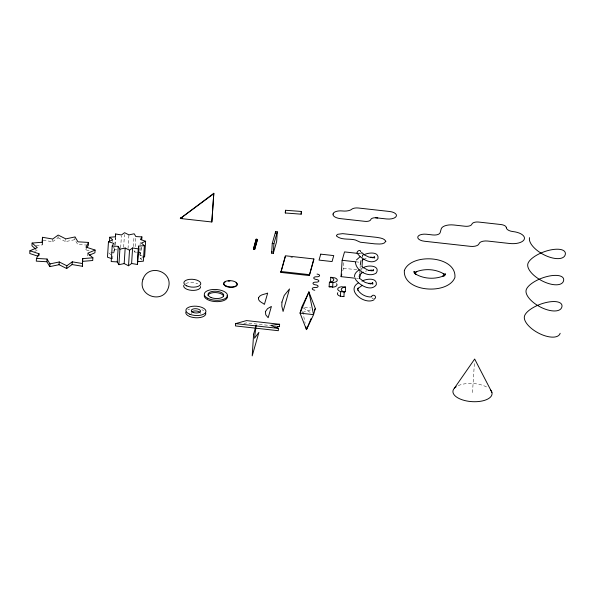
<?xml version="1.0" encoding="UTF-8"?>
<svg xmlns="http://www.w3.org/2000/svg" width="595" height="595" viewBox="0 0 595 595"><rect width="100%" height="100%" fill="white"/><g stroke="black" fill="none" stroke-linecap="round" stroke-linejoin="round"><path stroke-width="0.45" stroke-dasharray="2.98 2.23" d="M36.198 245.43L42.148 244.947L42.193 243.303M111.087 254.883L108.721 252.808L114.538 252.332L114.85 245.869M42.148 244.947L42.319 242.225M43.145 240.164L52.568 241.741L52.747 239.019M52.568 241.741L57.998 237.784L58.169 235.062M87.502 245.103L77.774 244.545L74.866 239.659L65.614 241.6L65.792 238.878M74.866 239.659L75.044 236.936M89.116 250.889L85.799 249.803L85.918 247.989M87.539 255.954L87.658 254.139M112.567 241.689L112.686 239.859M112.671 258.914L112.961 254.34M113.02 253.425L113.437 247.022M114.909 244.954L115.385 237.636M114.538 252.332L114.954 245.928M115.013 245.014L115.542 236.78M120.659 247.758L121.425 235.873M123.634 247.334L124.459 234.527M128.037 248.591L128.922 234.876M133.369 246.575L134.016 236.513M136.575 252.198L134.849 252.101L134.968 250.272M135.206 246.613L135.734 238.387M142.889 256.229L139.423 255.099L139.661 251.44M139.721 250.525L140.308 241.377M142.183 260.164L140.413 258.602L141.179 246.717M139.423 255.099L140.896 252.444L141.246 246.962M342.75 270.777L343.464 268.263L343.88 261.904M359.744 273.239L360.213 265.965M361.775 270.301L361.894 268.479M362.6 257.575L362.772 254.853M472.497 392.574L474.49 361.76M362.117 256.46L362.593 254.786M358.346 276.385L358.54 275.983M85.799 249.803L86.662 248.249M359.938 269.431L361.492 268.576M34.666 251.402L37.128 250.346M140.413 258.602L142.093 257.88M364.839 258.773L366.275 258.171M302.602 312.353L311.088 309.742M365.434 271.275L366.929 270.822M243.846 323.598L246.36 322.892L270.264 325.554M137.438 252.25L140.896 252.444M359.172 253.537L362.831 253.946M355.87 261.822L359.536 262.231M290.829 257.3L292.658 257.501M343.464 268.263L357.201 269.788M356.643 278.386L358.48 278.586M304.521 307.243L310.828 307.942M114.619 249.521L117.133 249.945M57.998 237.784L65.614 241.6M303.286 307.898L311.363 313.193M134.016 250.711L134.849 252.101M302.743 311.483L305.168 323.293M185.7 283.562A8.471 3.927 3.7 0 1 197.629 283.748M373.452 298.876A2.001 1.77 31.9 0 1 371.853 297.693M359.774 252.979A2.001 1.287 -35.5 0 1 359.343 253.277M187.812 309.876A10.048 4.656 3.7 0 1 189.656 309.11M201.869 309.72A10.048 4.656 3.7 0 1 203.721 310.672M191.516 313.721A4.626 2.142 3.7 0 1 191.203 313.163M200.351 313.067A4.626 2.142 3.7 0 1 200.351 313.625M458.276 385.605A19.605 9.081 3.7 0 1 488.012 387.814"/><path stroke-width="0.89" d="M373.318 270.152L373.318 269.669L372.931 270.926L373.541 270.249L371.525 270.844L368.03 270.16L362.124 266.865M285.303 212.98L285.503 210.273L301.375 211.456L301.286 213.025L301.182 214.17L285.31 212.995L285.511 210.288M301.174 214.163L301.241 212.958M301.382 211.463L301.315 212.668M354.568 276.831C354.122 273.722 356.844 271.417 359.164 269.862M355.46 262.254C355.87 270.889 369.264 278.259 376.367 272.904C380.659 265.028 366.803 264.73 362.794 268.033M42.215 242.485L42.461 237.301L52.747 239.019L58.169 235.062L65.792 238.878L75.044 236.936L77.952 241.823L88.558 242.425L88.38 245.147L87.093 247.475M42.461 237.301L42.319 242.225L32.123 243.058L31.944 245.78L35.834 249.201M46.886 261.748L36.288 261.146L36.459 258.423L47.065 259.026L46.886 261.748L49.801 266.634L59.054 264.693L66.67 268.516L72.092 264.552L82.385 266.27L82.698 258.624L92.894 257.791L92.723 260.513L82.519 261.354M82.385 266.27L82.698 258.624M141.722 239.644L141.9 236.899L135.853 236.557L134.195 233.768L128.922 234.876L124.578 232.697L121.484 234.958L115.623 233.976L115.542 236.78L109.733 237.256L109.435 241.83M117.245 261.904L111.198 261.562L112.202 246.018L118.249 246.36L117.245 261.904L118.903 264.693L124.177 263.585L128.52 265.764L131.607 263.503L137.475 264.485L138.561 246.137L144.369 245.661L143.365 261.205L137.549 261.681M137.475 264.485L138.561 246.137M32.123 243.058L37.306 247.624L29.929 250.785L29.75 253.507L38.035 256.222M38.92 255.59L39.039 253.768L29.929 250.785M49.801 266.634L49.973 263.912L47.065 259.026M59.054 264.693L59.232 261.971L49.973 263.912M66.67 268.516L66.848 265.787L72.27 261.83L82.556 263.548M72.092 264.552L72.27 261.83M88.558 242.425L85.977 247.081L95.096 250.064L94.917 252.786L89.176 255.248M109.733 237.256L112.686 239.859L108.476 241.667L107.472 257.211L111.8 258.632M115.445 236.721L115.623 233.976M118.903 264.693L119.907 249.149L118.249 246.36M124.177 263.585L125.181 248.041L119.907 249.149M128.52 265.764L129.524 250.22L132.611 247.959L138.479 248.941M131.607 263.503L132.611 247.959M141.9 236.899L140.427 239.554L145.626 241.25L144.615 256.795L142.934 257.523M211.835 221.987L213.813 193.271L180.307 218.484L211.835 221.987L213.813 193.271M279.613 324.268L246.508 320.586L235.62 323.628L235.471 325.934L278.296 330.701L278.445 328.388L270.747 325.413L279.613 324.268L279.464 326.573L275.031 327.146M253.433 249.156L256.214 239.13L257.471 239.592L254.712 249.298L253.433 249.156L256.214 239.13M254.712 249.298L257.494 239.272M271.625 253.135L272.25 243.474L275.611 231.641L277.277 231.827L276.653 241.481L273.291 253.321L271.625 253.135L272.108 251.44M273.291 253.321L273.916 243.66L277.277 231.827M275.5 233.396L275.611 231.641M280.855 272.398L285.377 255.776L313.833 258.944L313.773 259.851L309.311 275.567L280.855 272.398L285.317 256.683M309.311 275.567L313.833 258.944M336.577 283.718A5.883 2.722 3.7 0 1 333.408 287.125L329.117 286.79L329.414 282.179L330.18 282.119A5.883 2.722 3.7 0 0 331.497 277.501L330.805 277.285L330.508 281.889L331.192 282.112M332.642 287.184L332.94 282.573L333.713 282.513A5.883 2.722 3.7 0 0 335.022 277.895L330.805 277.285M355.728 278.282L341.084 276.653L342.14 260.298L344.527 251.908L358.257 253.433M345.606 287.095L344.832 287.154A5.883 2.722 3.7 0 0 343.523 291.773L344.215 291.996L343.91 296.608L340.385 296.213L340.682 291.602L339.99 291.379A5.883 2.722 3.7 0 1 341.307 286.76L345.606 287.095L345.308 291.706L344.535 291.766M359.685 274.146L359.395 278.691L361.061 272.815M360.272 265.058L360.927 260.655M362.013 266.664L362.481 259.398M414.537 273.715L414.752 271.885L414.499 273.068M444.748 274.176L444.532 275.998L445.38 273.767L444.093 275.53L444.911 274.771L442.531 276.348L443.409 275.983C434.417 279.576 423.521 278.899 415.213 273.834L416.069 274.332L414.098 272.428L414.834 273.298L413.979 271.372L414.432 272.503M506.345 227.699L506.3 227.342A6.3 2.916 3.7 0 0 500.871 224.523L478.707 222.061A6.091 2.826 3.7 0 0 471.887 224.151A6.091 2.826 3.7 0 1 465.074 226.249L453.881 224.999A11.305 5.236 3.7 0 0 441.222 228.882L440.136 232.719A6.5 3.012 3.7 0 1 432.863 234.958L426.429 234.237A7.72 3.577 3.7 0 0 417.794 236.892A7.72 3.577 3.7 0 0 424.443 241.243L470.414 246.352A7.72 3.577 3.7 0 0 479.049 243.705A7.72 3.577 3.7 0 1 487.684 241.049L509.67 243.496A13.135 6.084 3.7 0 0 524.366 238.989A13.135 6.084 3.7 0 0 513.054 231.581A7.72 3.577 3.7 0 1 506.345 227.699L506.323 227.535M333.007 214.126L333.155 213.605M315.328 308.441L313.572 314.636L306.47 329.652L300.051 313.134L301.814 306.938L308.909 291.989L315.328 308.441L314.621 310.136M341.084 276.653L341.798 274.131M311.081 318.623L306.47 329.652L305.912 326.923M36.459 258.423L39.039 253.768M112.202 246.018L113.675 243.362L108.476 241.667M454.402 388.185L474.669 359.038L491.901 392.358M414.336 273.529L416.753 271.536L415.875 271.9C424.867 268.308 435.763 268.992 444.071 274.05L443.215 273.551L444.524 274.823M356.442 259.955L359.997 256.802M180.307 218.484L213.657 193.829M358.354 282.937C345.331 290.583 365.226 305.503 374.166 299.687M362.184 260.149L364.118 259.078M361.321 273.254L363.27 272.175M362.407 285.258L358.004 288.449L358.197 288.084L357.662 289.111L357.751 288.672L358.168 290.583L358.004 290.241C360.689 294.228 365.263 296.689 370.097 296.987L371.154 296.823M95.096 250.064L87.718 253.232L92.894 257.791M145.626 241.25L141.417 243.058L144.369 245.661M363.634 254.965C367.658 252.585 379.32 251.053 377.959 258.669C372.76 265.92 361.128 259.011 357.305 253.329M361.953 281.123C365.962 278.78 377.423 277.196 376.315 284.73C371.124 292.182 359.328 285.117 355.49 279.338M368.394 270.472L371.429 270.1L373.556 270.628M329.117 286.79L329.883 286.731A5.883 2.722 3.7 0 0 331.207 286.44M370.655 257.114L374.783 257.695M369.026 283.272L372.143 283.399L371.749 283.242L372.901 284.135L372.455 282.804L372.448 283.689L372.805 282.826L372.284 283.659L372.626 283.361L370.618 283.941L365.077 282.402L359.841 278.557M375.482 217.733L374.694 217.755A5.243 2.432 3.7 0 0 370.774 219.607A5.117 2.373 3.7 0 1 365.055 221.362L340.251 218.603A8.419 3.897 3.7 0 1 333.007 214.877L333.572 212.898A8.419 3.897 3.7 0 1 342.423 210.965A9.416 4.358 3.7 0 0 351.333 209.596A6.605 3.057 3.7 0 1 358.339 208.012L389.636 211.493A7.869 3.644 3.7 0 1 396.411 215.925A8.836 4.091 3.7 0 1 386.527 218.96L375.482 217.733L377.773 217.993M180.471 217.926L182.271 218.127M256.192 239.45L257.471 239.592M272.25 243.474L273.916 243.66M253.455 248.836L254.734 248.978M342.14 260.298L355.87 261.822M280.914 271.491L309.37 274.659M329.414 282.179L332.94 282.573M343.538 291.513L345.308 291.706M340.682 291.602L344.215 291.996M277.627 326.372L279.464 326.573M235.62 323.628L278.445 328.388M343.226 296.384L343.91 296.608M340.385 296.213L339.693 295.99A5.883 2.722 3.7 0 1 337.834 292.688M125.181 248.041L129.524 250.22M59.232 261.971L66.848 265.787M374.359 257.494L374.01 257.174L374.515 257.873L374.151 256.995L374.136 257.873L374.307 256.951L373.794 257.776L374.419 257.129L372.76 257.754L368.893 257.085L364.765 255.099L361.485 252.332M236.022 282.722A6.776 3.139 3.7 0 1 234.72 286.864A6.776 3.139 3.7 0 1 225.594 286.165A6.776 3.139 3.7 0 1 225.297 281.904M228.19 281.13A6.776 3.139 3.7 0 1 229.923 281.048M227.03 295.455A11.625 5.385 3.7 0 1 217.227 301.665A11.625 5.385 3.7 0 1 204.197 295.611M207.99 295.373A7.891 3.652 3.7 0 1 215.784 292.584A7.891 3.652 3.7 0 1 223.608 296.154M200.552 286.582A8.471 3.927 3.7 0 1 191.65 290.353A8.471 3.927 3.7 0 1 183.803 285.303M371.659 296.741A2.001 1.77 31.9 0 1 373.385 295.224A2.001 1.77 31.9 0 1 375.46 296.749A2.001 1.77 31.9 0 1 374.441 298.794M357.974 253.626A2.001 1.287 -35.5 0 1 357.216 252.035A2.001 1.287 -35.5 0 1 359.44 250.502A2.001 1.287 -35.5 0 1 360.585 251.826M529.55 237.636A19.873 9.2 28.4 0 0 544.827 255.218A19.873 9.2 28.4 0 0 565.22 254.779A19.873 7.891 -20.1 0 0 549.103 250.272A19.873 7.891 -20.1 0 0 527.854 263.801A19.873 9.2 28.4 0 0 543.131 281.39A19.873 9.2 28.4 0 0 563.532 280.944A19.873 7.891 -20.1 0 0 547.407 276.444A19.873 7.891 -20.1 0 0 526.166 289.966A19.873 9.2 28.4 0 0 541.443 307.555A19.873 9.2 28.4 0 0 561.836 307.117A19.873 7.891 -20.1 0 0 545.719 302.61A19.873 7.891 -20.1 0 0 524.47 316.131A19.873 9.2 28.4 0 0 539.747 333.721A19.873 9.2 28.4 0 0 560.148 333.282M205.714 313.007A10.048 4.656 3.7 0 1 195.792 317.775A10.048 4.656 3.7 0 1 185.833 312.011M191.508 312.078A4.626 2.142 3.7 0 1 195.77 310.969A4.626 2.142 3.7 0 1 200.039 312.509M490.57 390A19.605 9.081 3.7 0 1 470.608 401.536A19.605 9.081 3.7 0 1 456.209 386.705M314.792 290.211A2.938 1.361 3.7 0 1 312.256 288.553A2.938 1.361 3.7 0 1 315.551 287.549A2.938 1.361 3.7 0 0 318.094 286.321A2.938 1.361 3.7 0 0 315.543 284.841A2.938 1.361 3.7 0 1 313.007 283.183A2.938 1.361 3.7 0 1 316.302 282.171A2.938 1.361 3.7 0 0 318.846 280.944A2.938 1.361 3.7 0 0 316.287 279.464A2.938 1.361 3.7 0 1 313.758 277.805A2.938 1.361 3.7 0 1 317.046 276.794A2.938 1.361 3.7 0 0 319.597 275.574A2.938 1.361 3.7 0 0 317.038 274.087M258.461 297.894C257.873 301.42 262.358 302.543 264.418 304.365L267.668 293.097C264.634 294.458 259.97 294.339 258.461 297.894M253.611 334.197L252.206 355.892L258.892 332.367L254.504 338.243L256.147 325.272L253.611 334.197M385.813 241.28C384.065 244.999 378.286 243.853 374.857 243.853L360.354 242.217L355.438 240.016C349.451 238.335 341.567 240.395 336.517 236.051L336.443 235.389L337.789 234.281L342.668 233.649L376.702 237.353C379.803 237.97 384.184 238.141 385.813 241.28M281.933 302.082L281.807 306.135L283.086 311.475L289.52 288.932L284.217 295.447L281.933 302.082M404.362 270.457C402.637 292.324 448.05 295.299 454.922 277.434C456.648 255.56 411.234 252.585 404.362 270.457M265.392 311.601L265.787 314.859L268.166 317.715L271.394 306.447L267.557 308.634L265.392 311.601M142.979 279.196C137.058 295.73 162.509 304.61 168.229 288.188C174.149 271.662 148.698 262.782 142.979 279.196M320.735 254.147L319.046 260.104L332.055 261.555L333.75 255.59L320.735 254.147M308.909 291.989L300.051 313.134L313.572 314.636L308.909 291.989M226.048 285.964A6.776 3.139 3.7 0 0 237.108 284.722A6.776 3.139 3.7 0 0 228.22 280.721A6.776 3.139 3.7 0 0 226.048 285.964M207.618 298.236A11.625 5.385 3.7 0 0 227.074 296.875A11.625 5.385 3.7 0 0 212.973 289.505A11.625 5.385 3.7 0 0 207.618 298.236M211.099 297.537A7.891 3.652 3.7 0 0 223.698 295.745A7.891 3.652 3.7 0 0 212.861 291.342A7.891 3.652 3.7 0 0 211.099 297.537M186.815 285.912A8.471 3.927 3.7 0 0 200.641 284.358A8.471 3.927 3.7 0 0 189.53 279.353A8.471 3.927 3.7 0 0 186.815 285.912M189.827 314.242A10.048 4.656 3.7 0 0 205.87 311.951A10.048 4.656 3.7 0 0 192.073 306.351A10.048 4.656 3.7 0 0 189.827 314.242M193.122 312.412A4.626 2.142 3.7 0 0 200.5 311.356A4.626 2.142 3.7 0 0 194.149 308.775A4.626 2.142 3.7 0 0 193.122 312.412"/></g></svg>
